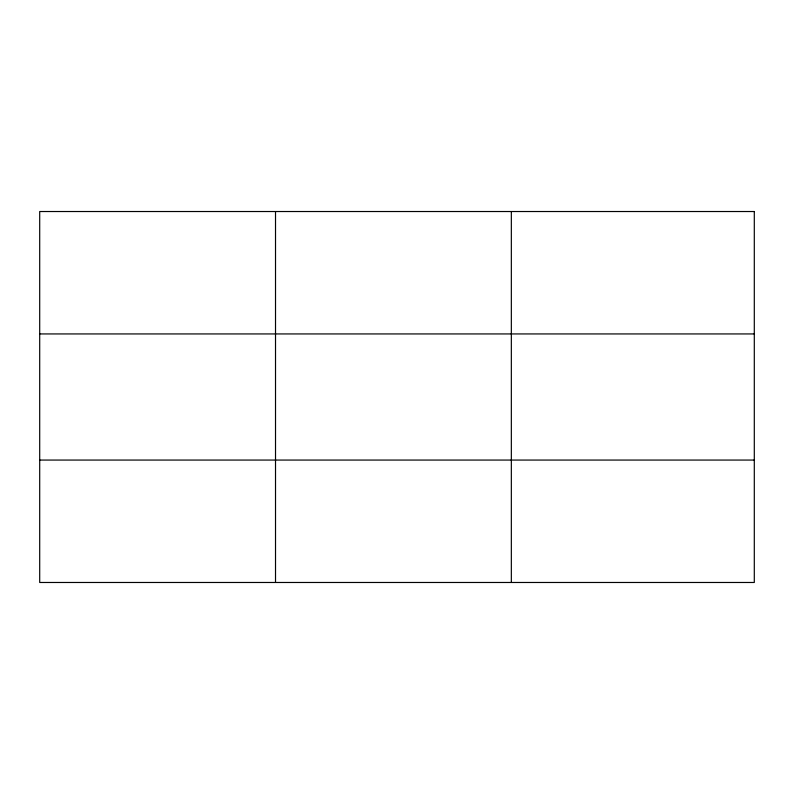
<?xml version="1.0" encoding="UTF-8"?>
<svg xmlns="http://www.w3.org/2000/svg" width="794" height="794" viewBox="0 0 794 794"><rect width="100%" height="100%" fill="white"/><g stroke="black" fill="none" stroke-linecap="round" stroke-linejoin="round"><path stroke-width="1.19" d="M275.518 211.522L275.518 582.478M511.336 211.522L511.336 582.478M39.7 333.937L754.3 333.937M39.7 460.063L754.3 460.063M754.3 211.522L754.3 582.478L39.7 582.478L39.7 211.522L754.3 211.522"/></g></svg>
